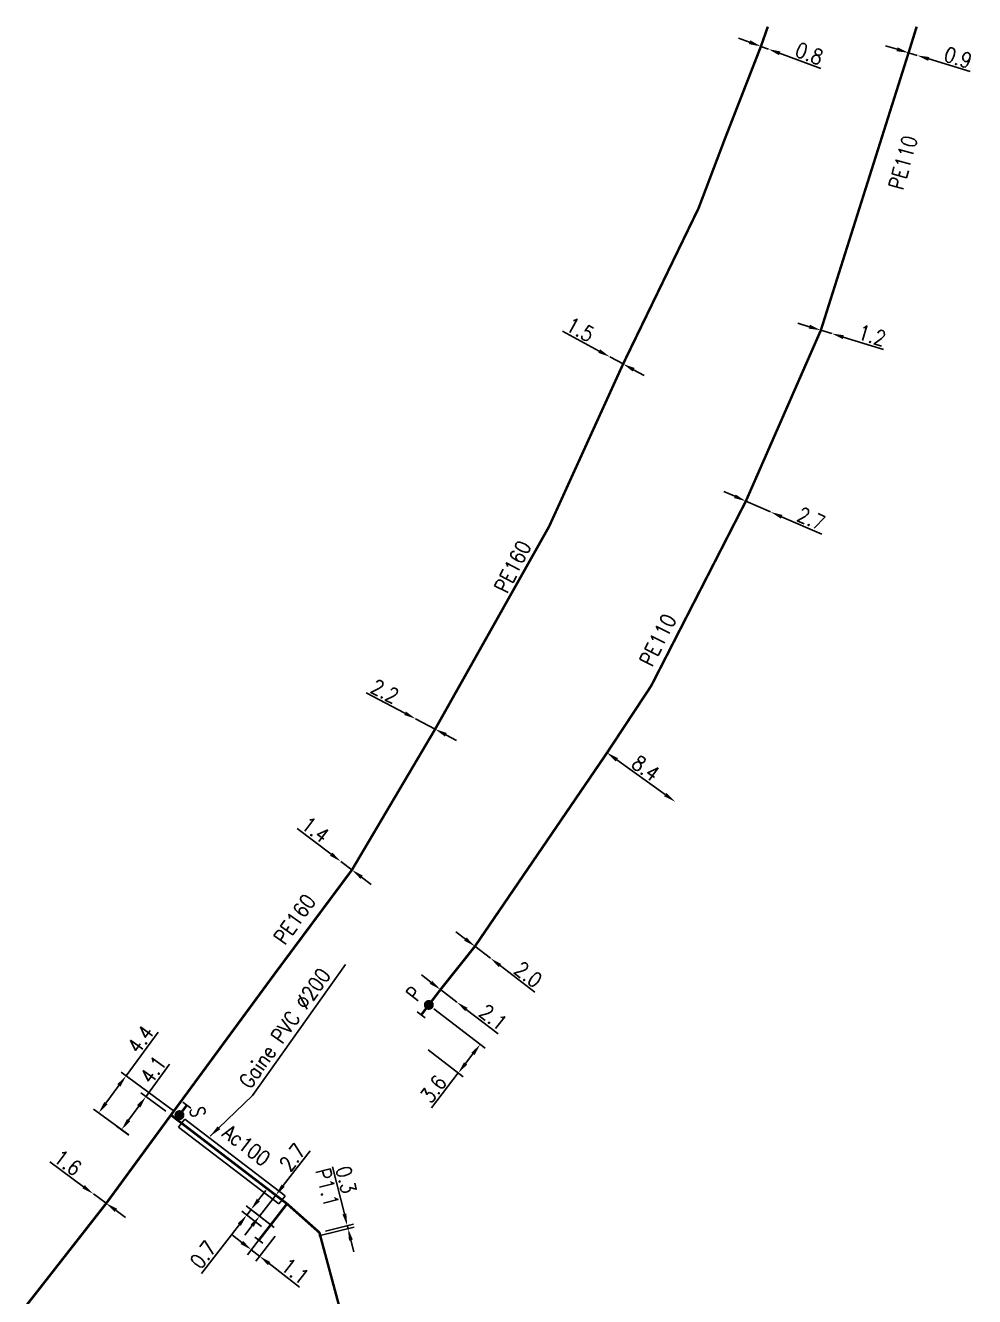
# Model space of a CAD drawing. Header units: millimetres. Extents: x 138988 to 140002, y 128990 to 130001.
# Drawn here: x 139849.8 to 139944.4, y 129873.2 to 130000.1 of the extents above; entities that cross this region are included whole.
import ezdxf
from ezdxf.enums import TextEntityAlignment as Align

# ---------------------------------------------------------------- set-up
doc = ezdxf.new("R2010")
doc.units = ezdxf.units.MM
doc.header["$PDMODE"] = 34
doc.linetypes.add('L_25_AP', pattern=[2000, 1000, 1000])
doc.linetypes.add('L_25_PE', pattern=[2000, 1000, 1000])
doc.layers.get('0').update_dxf_attribs({"linetype": 'CONTINUOUS'})
doc.layers.get('Defpoints').update_dxf_attribs({"linetype": 'CONTINUOUS'})
for name, color, linetype in [('L_150', 1, 'CONTINUOUS'), ('L_300', 7, 'CONTINUOUS'), ('L_340', 7, 'CONTINUOUS'), ('L_400', 7, 'CONTINUOUS')]:
    doc.layers.add(name, color=color, linetype=linetype)
doc.styles.add('G_ROMANS', font='ROMANS.SHX', dxfattribs={"width": 0.75})
doc.styles.get("Standard").update_dxf_attribs({"font": 'romans.shx', "width": 0.85})
doc.dimstyles.get("Standard").update_dxf_attribs({"dimtxt": 1.5, "dimasz": 1.2, "dimexe": 0.625, "dimexo": 0.625, "dimgap": 0.25, "dimtad": 1, "dimdec": 1, "dimzin": 0, "dimdsep": 46, "dimtxsty": 'Standard', "dimcen": -0.5, "dimadec": 0, "dimazin": 0, "dimtfac": 1, "dimtdec": 1, "dimtmove": 0, "dimatfit": 3, "dimfxl": 0, "dimtolj": 1, "dimtzin": 0, "dimarcsym": 0})

# ---------------------------------------------------------------- blocks, each defined once
blk = doc.blocks.new('*D179')
at = {"layer": 'Defpoints', "color": 0, "linetype": 'Continuous', "transparency": 16777216}
for p in [(139891.16, 129903.88), (139892.79, 129902.63), (139892.79, 129902.63)]:
    blk.add_point(p, dxfattribs=at)
at = {"layer": 'L_150', "color": 0, "linetype": 'Continuous', "lineweight": -2, "transparency": 16777216}
for p, q in [((139890.21, 129904.61), (139889.26, 129905.34)), ((139891.16, 129903.88), (139892.79, 129902.63)), ((139893.74, 129901.9), (139896.92, 129899.46))]:
    blk.add_line(p, q, dxfattribs=at)
at = {"layer": 'L_150', "color": 0, "linetype": 'Continuous', "transparency": 16777216}
for points in [[(139890.33, 129904.76), (139890.09, 129904.45), (139891.16, 129903.88)], [(139893.86, 129902.06), (139893.62, 129901.74), (139892.79, 129902.63)]]:
    blk.add_solid(points, dxfattribs=at)
at = {"layer": 'L_150', "color": 0, "linetype": 'Continuous', "transparency": 16777216, "insert": (139896.42, 129901.11), "char_height": 1.5, "attachment_point": 5, "rotation": 322.5388}
blk.add_mtext('\\A1;2.1', dxfattribs=at)
blk = doc.blocks.new('*D180')
at = {"layer": 'Defpoints', "color": 0, "linetype": 'Continuous', "transparency": 16777216}
for p in [(139894.6, 129908.2), (139896.15, 129907.01), (139896.15, 129907.01)]:
    blk.add_point(p, dxfattribs=at)
at = {"layer": 'L_150', "color": 0, "linetype": 'Continuous', "lineweight": -2, "transparency": 16777216}
for p, q in [((139893.65, 129908.93), (139892.69, 129909.66)), ((139894.6, 129908.2), (139896.15, 129907.01)), ((139897.1, 129906.28), (139900.57, 129903.62))]:
    blk.add_line(p, q, dxfattribs=at)
at = {"layer": 'L_150', "color": 0, "linetype": 'Continuous', "transparency": 16777216}
for points in [[(139893.77, 129909.08), (139893.52, 129908.77), (139894.6, 129908.2)], [(139897.22, 129906.44), (139896.98, 129906.12), (139896.15, 129907.01)]]:
    blk.add_solid(points, dxfattribs=at)
at = {"layer": 'L_150', "color": 0, "linetype": 'Continuous', "transparency": 16777216, "insert": (139899.92, 129905.38), "char_height": 1.5, "attachment_point": 5, "rotation": 322.5411}
blk.add_mtext('\\A1;2.0', dxfattribs=at)
blk = doc.blocks.new('*D181')
at = {"layer": 'Defpoints', "color": 0, "linetype": 'Continuous', "transparency": 16777216}
for p in [(139890, 129902.35), (139889.43, 129898.25), (139892.94, 129895.56)]:
    blk.add_point(p, dxfattribs=at)
at = {"layer": 'L_300', "color": 0, "linetype": 'Continuous', "lineweight": -2, "transparency": 16777216}
for p, q in [((139890.49, 129901.97), (139895.63, 129898.03)), ((139889.93, 129897.87), (139893.44, 129895.18)), ((139894.4, 129897.46), (139893.67, 129896.51)), ((139892.94, 129895.56), (139890.28, 129892.09))]:
    blk.add_line(p, q, dxfattribs=at)
at = {"layer": 'L_300', "color": 0, "linetype": 'Continuous', "transparency": 16777216}
for points in [[(139894.24, 129897.58), (139894.56, 129897.34), (139895.13, 129898.41)], [(139893.51, 129896.63), (139893.83, 129896.39), (139892.94, 129895.56)]]:
    blk.add_solid(points, dxfattribs=at)
at = {"layer": 'L_300', "color": 0, "linetype": 'Continuous', "transparency": 16777216, "insert": (139890.45, 129893.96), "char_height": 1.5, "attachment_point": 5, "rotation": 52.5168}
blk.add_mtext('\\A1;3.6', dxfattribs=at)
blk = doc.blocks.new('*D182')
at = {"layer": 'Defpoints', "color": 0, "linetype": 'Continuous', "transparency": 16777216}
for p in [(139921.63, 129952.64), (139924.1, 129951.56), (139924.1, 129951.56)]:
    blk.add_point(p, dxfattribs=at)
at = {"layer": 'L_150', "color": 0, "linetype": 'Continuous', "lineweight": -2, "transparency": 16777216}
for p, q in [((139920.53, 129953.12), (139919.43, 129953.6)), ((139921.63, 129952.64), (139924.1, 129951.56)), ((139925.2, 129951.08), (139929.2, 129949.33))]:
    blk.add_line(p, q, dxfattribs=at)
at = {"layer": 'L_150', "color": 0, "linetype": 'Continuous', "transparency": 16777216}
for points in [[(139920.61, 129953.3), (139920.45, 129952.94), (139921.63, 129952.64)], [(139925.28, 129951.26), (139925.12, 129950.89), (139924.1, 129951.56)]]:
    blk.add_solid(points, dxfattribs=at)
at = {"layer": 'L_150', "color": 0, "linetype": 'Continuous', "transparency": 16777216, "insert": (139928.15, 129950.88), "char_height": 1.5, "attachment_point": 5, "rotation": 336.387}
blk.add_mtext('\\A1;2.7', dxfattribs=at)
blk = doc.blocks.new('*D183')
at = {"layer": 'Defpoints', "color": 0, "linetype": 'Continuous', "transparency": 16777216}
for p in [(139929.11, 129969.7), (139930.21, 129969.37), (139930.21, 129969.37)]:
    blk.add_point(p, dxfattribs=at)
at = {"layer": 'L_150', "color": 0, "linetype": 'Continuous', "lineweight": -2, "transparency": 16777216}
for p, q in [((139927.96, 129970.05), (139926.81, 129970.41)), ((139929.11, 129969.7), (139930.21, 129969.37)), ((139931.35, 129969.01), (139935.36, 129967.78))]:
    blk.add_line(p, q, dxfattribs=at)
at = {"layer": 'L_150', "color": 0, "linetype": 'Continuous', "transparency": 16777216}
for points in [[(139928.02, 129970.25), (139927.9, 129969.86), (139929.11, 129969.7)], [(139931.41, 129969.2), (139931.3, 129968.82), (139930.21, 129969.37)]]:
    blk.add_solid(points, dxfattribs=at)
at = {"layer": 'L_150', "color": 0, "linetype": 'Continuous', "transparency": 16777216, "insert": (139934.22, 129969.18), "char_height": 1.5, "attachment_point": 5, "rotation": 342.9457}
blk.add_mtext('\\A1;1.2', dxfattribs=at)
blk = doc.blocks.new('*D184')
at = {"layer": 'Defpoints', "color": 0, "linetype": 'Continuous', "transparency": 16777216}
for p in [(139908.06, 129967.04), (139908.06, 129967.04), (139909.38, 129966.33)]:
    blk.add_point(p, dxfattribs=at)
at = {"layer": 'L_150', "color": 0, "linetype": 'Continuous', "lineweight": -2, "transparency": 16777216}
for p, q in [((139907, 129967.61), (139903.32, 129969.6)), ((139909.38, 129966.33), (139908.06, 129967.04)), ((139910.43, 129965.76), (139911.49, 129965.19))]:
    blk.add_line(p, q, dxfattribs=at)
at = {"layer": 'L_150', "color": 0, "linetype": 'Continuous', "transparency": 16777216}
for points in [[(139907.1, 129967.79), (139906.91, 129967.44), (139908.06, 129967.04)], [(139910.53, 129965.93), (139910.34, 129965.58), (139909.38, 129966.33)]]:
    blk.add_solid(points, dxfattribs=at)
at = {"layer": 'L_150', "color": 0, "linetype": 'Continuous', "transparency": 16777216, "insert": (139905.11, 129969.77), "char_height": 1.5, "attachment_point": 5, "rotation": 331.6073}
blk.add_mtext('\\A1;1.5', dxfattribs=at)
blk = doc.blocks.new('*D185')
at = {"layer": 'Defpoints', "color": 0, "linetype": 'Continuous', "transparency": 16777216}
for p in [(139888.68, 129930.91), (139888.68, 129930.91), (139890.63, 129929.88)]:
    blk.add_point(p, dxfattribs=at)
at = {"layer": 'L_150', "color": 0, "linetype": 'Continuous', "lineweight": -2, "transparency": 16777216}
for p, q in [((139887.62, 129931.47), (139883.75, 129933.5)), ((139890.63, 129929.88), (139888.68, 129930.91)), ((139891.69, 129929.32), (139892.75, 129928.76))]:
    blk.add_line(p, q, dxfattribs=at)
at = {"layer": 'L_150', "color": 0, "linetype": 'Continuous', "transparency": 16777216}
for points in [[(139887.71, 129931.64), (139887.53, 129931.29), (139888.68, 129930.91)], [(139891.78, 129929.5), (139891.6, 129929.14), (139890.63, 129929.88)]]:
    blk.add_solid(points, dxfattribs=at)
at = {"layer": 'L_150', "color": 0, "linetype": 'Continuous', "transparency": 16777216, "insert": (139885.62, 129933.65), "char_height": 1.5, "attachment_point": 5, "rotation": 332.2009}
blk.add_mtext('\\A1;2.2', dxfattribs=at)
blk = doc.blocks.new('*D186')
at = {"layer": 'Defpoints', "color": 0, "linetype": 'Continuous', "transparency": 16777216}
for p in [(139881.21, 129916.67), (139881.21, 129916.67), (139882.33, 129915.83)]:
    blk.add_point(p, dxfattribs=at)
at = {"layer": 'L_150', "color": 0, "linetype": 'Continuous', "lineweight": -2, "transparency": 16777216}
for p, q in [((139880.26, 129917.4), (139876.87, 129919.97)), ((139882.33, 129915.83), (139881.21, 129916.67)), ((139883.29, 129915.1), (139884.24, 129914.38))]:
    blk.add_line(p, q, dxfattribs=at)
at = {"layer": 'L_150', "color": 0, "linetype": 'Continuous', "transparency": 16777216}
for points in [[(139880.38, 129917.56), (139880.14, 129917.24), (139881.21, 129916.67)], [(139883.41, 129915.26), (139883.17, 129914.94), (139882.33, 129915.83)]]:
    blk.add_solid(points, dxfattribs=at)
at = {"layer": 'L_150', "color": 0, "linetype": 'Continuous', "transparency": 16777216, "insert": (139878.69, 129919.84), "char_height": 1.5, "attachment_point": 5, "rotation": 322.8139}
blk.add_mtext('\\A1;1.4', dxfattribs=at)
blk = doc.blocks.new('*D187')
at = {"layer": 'Defpoints', "color": 0, "linetype": 'Continuous', "transparency": 16777216}
for p in [(139856.53, 129883.49), (139856.53, 129883.49), (139857.82, 129882.55)]:
    blk.add_point(p, dxfattribs=at)
at = {"layer": 'L_150', "color": 0, "linetype": 'Continuous', "lineweight": -2, "transparency": 16777216}
for p, q in [((139855.56, 129884.2), (139852.18, 129886.68)), ((139857.82, 129882.55), (139856.53, 129883.49)), ((139858.79, 129881.84), (139859.75, 129881.13))]:
    blk.add_line(p, q, dxfattribs=at)
at = {"layer": 'L_150', "color": 0, "linetype": 'Continuous', "transparency": 16777216}
for points in [[(139855.68, 129884.36), (139855.44, 129884.04), (139856.53, 129883.49)], [(139858.9, 129882), (139858.67, 129881.68), (139857.82, 129882.55)]]:
    blk.add_solid(points, dxfattribs=at)
at = {"layer": 'L_150', "color": 0, "linetype": 'Continuous', "transparency": 16777216, "insert": (139853.98, 129886.6), "char_height": 1.5, "attachment_point": 5, "rotation": 323.7603}
blk.add_mtext('\\A1;1.6', dxfattribs=at)
blk = doc.blocks.new('*D188')
at = {"layer": 'Defpoints', "color": 0, "linetype": 'Continuous', "transparency": 16777216}
for p in [(139864.27, 129891.36), (139859.34, 129889.89), (139860.56, 129888.99)]:
    blk.add_point(p, dxfattribs=at)
at = {"layer": 'L_150', "color": 0, "linetype": 'Continuous', "lineweight": -2, "transparency": 16777216}
for p, q in [((139861.77, 129893.19), (139864.13, 129896.43)), ((139863.77, 129891.73), (139861.26, 129893.56)), ((139860.05, 129890.86), (139861.06, 129892.23)), ((139860.06, 129889.36), (139858.84, 129890.26))]:
    blk.add_line(p, q, dxfattribs=at)
at = {"layer": 'L_150', "color": 0, "linetype": 'Continuous', "transparency": 16777216}
for points in [[(139860.89, 129892.35), (139861.22, 129892.11), (139861.77, 129893.19)], [(139859.89, 129890.97), (139860.21, 129890.74), (139859.34, 129889.89)]]:
    blk.add_solid(points, dxfattribs=at)
at = {"layer": 'L_150', "color": 0, "linetype": 'Continuous', "transparency": 16777216, "insert": (139862.5, 129895.89), "char_height": 1.5, "attachment_point": 5, "rotation": 53.7633}
blk.add_mtext('\\A1;4.1', dxfattribs=at)
blk = doc.blocks.new('*D189')
at = {"layer": 'Defpoints', "color": 0, "linetype": 'Continuous', "transparency": 16777216}
for p in [(139875.85, 129882.5), (139873.11, 129881.27), (139875.06, 129879.76)]:
    blk.add_point(p, dxfattribs=at)
at = {"layer": 'L_150', "color": 0, "linetype": 'Continuous', "lineweight": -2, "transparency": 16777216}
for p, q in [((139875.47, 129884.31), (139878.16, 129887.78)), ((139873.11, 129881.27), (139874.74, 129883.36)), ((139875.36, 129882.88), (139874.24, 129883.74)), ((139874.56, 129880.14), (139872.62, 129881.65)), ((139872.38, 129880.32), (139871.64, 129879.37))]:
    blk.add_line(p, q, dxfattribs=at)
at = {"layer": 'L_150', "color": 0, "linetype": 'Continuous', "transparency": 16777216}
for points in [[(139875.31, 129884.43), (139875.63, 129884.19), (139874.74, 129883.36)], [(139872.22, 129880.44), (139872.53, 129880.2), (139873.11, 129881.27)]]:
    blk.add_solid(points, dxfattribs=at)
at = {"layer": 'L_150', "color": 0, "linetype": 'Continuous', "transparency": 16777216, "insert": (139876.4, 129887.14), "char_height": 1.5, "attachment_point": 5, "rotation": 52.2119}
blk.add_mtext('\\A1;2.7', dxfattribs=at)
blk = doc.blocks.new('*D190')
at = {"layer": 'Defpoints', "color": 0, "linetype": 'Continuous', "transparency": 16777216}
for p in [(139878.4, 129879.15), (139879.08, 129879.63), (139881.94, 129880.03)]:
    blk.add_point(p, dxfattribs=at)
at = {"layer": 'L_150', "color": 0, "linetype": 'Continuous', "lineweight": -2, "transparency": 16777216}
for p, q in [((139881.57, 129881.49), (139880.4, 129886.18)), ((139879.01, 129879.3), (139882.54, 129880.18)), ((139879.68, 129879.78), (139882.47, 129880.47)), ((139881.94, 129880.03), (139881.86, 129880.32)), ((139882.23, 129878.87), (139882.52, 129877.7))]:
    blk.add_line(p, q, dxfattribs=at)
at = {"layer": 'L_150', "color": 0, "linetype": 'Continuous', "transparency": 16777216}
for points in [[(139881.77, 129881.54), (139881.38, 129881.44), (139881.86, 129880.32)], [(139882.42, 129878.92), (139882.03, 129878.82), (139881.94, 129880.03)]]:
    blk.add_solid(points, dxfattribs=at)
at = {"layer": 'L_150', "color": 0, "linetype": 'Continuous', "transparency": 16777216, "insert": (139881.75, 129884.89), "char_height": 1.5, "attachment_point": 5, "rotation": 284.0283}
blk.add_mtext('\\A1;0.3', dxfattribs=at)
blk = doc.blocks.new('*D191')
at = {"layer": 'Defpoints', "color": 0, "linetype": 'Continuous', "transparency": 16777216}
for p in [(139873.8, 129879.85), (139875.06, 129879.76), (139873.12, 129877.26)]:
    blk.add_point(p, dxfattribs=at)
at = {"layer": 'L_340', "color": 0, "linetype": 'Continuous', "lineweight": -2, "transparency": 16777216}
for p, q in [((139871.34, 129878.64), (139870.4, 129879.38)), ((139873.41, 129879.36), (139871.91, 129877.41)), ((139874.67, 129879.27), (139872.74, 129876.77)), ((139872.29, 129877.91), (139873.12, 129877.26)), ((139874.07, 129876.53), (139877.09, 129874.18))]:
    blk.add_line(p, q, dxfattribs=at)
at = {"layer": 'L_340', "color": 0, "linetype": 'Continuous', "transparency": 16777216}
for points in [[(139871.47, 129878.8), (139871.22, 129878.48), (139872.29, 129877.91)], [(139874.19, 129876.69), (139873.95, 129876.37), (139873.12, 129877.26)]]:
    blk.add_solid(points, dxfattribs=at)
at = {"layer": 'L_340', "color": 0, "linetype": 'Continuous', "transparency": 16777216, "insert": (139876.67, 129875.78), "char_height": 1.5, "attachment_point": 5, "rotation": 322.2119}
blk.add_mtext('\\A1;1.1', dxfattribs=at)
blk = doc.blocks.new('*D192')
at = {"layer": 'Defpoints', "color": 0, "linetype": 'Continuous', "transparency": 16777216}
for p in [(139857.06, 129891.57), (139865.12, 129891.35), (139860.56, 129888.99)]:
    blk.add_point(p, dxfattribs=at)
at = {"layer": 'L_300', "color": 0, "linetype": 'Continuous', "lineweight": -2, "transparency": 16777216}
for p, q in [((139859.8, 129895.28), (139863, 129899.62)), ((139864.61, 129891.72), (139859.29, 129895.65)), ((139857.78, 129892.54), (139859.08, 129894.31)), ((139860.06, 129889.37), (139856.56, 129891.95))]:
    blk.add_line(p, q, dxfattribs=at)
at = {"layer": 'L_300', "color": 0, "linetype": 'Continuous', "transparency": 16777216}
for points in [[(139858.92, 129894.43), (139859.24, 129894.19), (139859.8, 129895.28)], [(139857.62, 129892.66), (139857.94, 129892.42), (139857.06, 129891.57)]]:
    blk.add_solid(points, dxfattribs=at)
at = {"layer": 'L_300', "color": 0, "linetype": 'Continuous', "transparency": 16777216, "insert": (139861.24, 129898.92), "char_height": 1.5, "attachment_point": 5, "rotation": 53.5743}
blk.add_mtext('\\A1;4.4', dxfattribs=at)
blk = doc.blocks.new('*D209')
at = {"layer": 'Defpoints', "color": 0, "linetype": 'Continuous', "transparency": 16777216}
for p in [(139872.26, 129881.93), (139873.8, 129879.85), (139875.06, 129879.76)]:
    blk.add_point(p, dxfattribs=at)
at = {"layer": 'L_340', "color": 0, "linetype": 'Continuous', "lineweight": -2, "transparency": 16777216}
for p, q in [((139873, 129882.88), (139873.73, 129883.82)), ((139873.3, 129880.23), (139871.34, 129881.76)), ((139874.56, 129880.14), (139871.77, 129882.31)), ((139872.26, 129881.93), (139871.83, 129881.37)), ((139871.1, 129880.43), (139867.31, 129875.55))]:
    blk.add_line(p, q, dxfattribs=at)
at = {"layer": 'L_340', "color": 0, "linetype": 'Continuous', "transparency": 16777216}
for points in [[(139872.84, 129883), (139873.15, 129882.75), (139872.26, 129881.93)], [(139870.94, 129880.55), (139871.25, 129880.3), (139871.83, 129881.37)]]:
    blk.add_solid(points, dxfattribs=at)
at = {"layer": 'L_340', "color": 0, "linetype": 'Continuous', "transparency": 16777216, "insert": (139867.49, 129877.41), "char_height": 1.5, "attachment_point": 5, "rotation": 52.2119}
blk.add_mtext('\\A1;0.7', dxfattribs=at)
blk = doc.blocks.new('L_340_07')
at = {"color": 0, "linetype": 'Continuous', "const_width": 0.25, "flags": 128}
blk.add_lwpolyline([(0, 0), (1.25, 0)], dxfattribs=at)
at = {"color": 0, "linetype": 'Continuous', "flags": 128}
blk.add_lwpolyline([(1.25, -0.5), (1.25, 0.5)], dxfattribs=at)
at = {"color": 0, "linetype": 'Continuous', "style": 'G_ROMANS', "width": 0.75, "flags": 3}
for tag, p in [('DEF_LEG', (0.72, -3.47)), ('DEF_COUP', (0.72, -5.97)), ('DEF_TYPE', (0.72, -8.47))]:
    blk.add_attdef(tag, text='', height=1.2, dxfattribs=at).set_placement(p, align=Align.MIDDLE)
blk = doc.blocks.new('L_300_11')
at = {"color": 0, "linetype": 'Continuous', "const_width": 0.497, "flags": 128}
blk.add_lwpolyline([(-0.25, 0, 1), (0.25, 0, 1)], format="xyb", close=True, dxfattribs=at)
at = {"color": 0, "linetype": 'Continuous', "style": 'G_ROMANS', "width": 0.75}
blk.add_text('S', height=1.5, dxfattribs=at).set_placement((0, 1.85), align=Align.MIDDLE)
at = {"color": 0, "linetype": 'Continuous', "width": 0.75, "flags": 3}
for tag, p in [('DEF_LEG', (0, -5)), ('DEF_COUP', (0, -7.5)), ('DEF_TYPE', (0, -10))]:
    blk.add_attdef(tag, text='', height=1.2, dxfattribs=at).set_placement(p, align=Align.MIDDLE)
blk = doc.blocks.new('L_300_12')
at = {"color": 0, "linetype": 'Continuous', "const_width": 0.497, "flags": 128}
blk.add_lwpolyline([(-0.25, 0, 1), (0.25, 0, 1)], format="xyb", close=True, dxfattribs=at)
at = {"color": 0, "linetype": 'Continuous', "style": 'G_ROMANS', "width": 0.75}
blk.add_text('P', height=1.5, dxfattribs=at).set_placement((0, 1.85), align=Align.MIDDLE)
at = {"color": 0, "linetype": 'Continuous', "width": 0.75, "flags": 3}
for tag, p in [('DEF_LEG', (0, -5)), ('DEF_COUP', (0, -7.5)), ('DEF_TYPE', (0, -10))]:
    blk.add_attdef(tag, text='', height=1.2, dxfattribs=at).set_placement(p, align=Align.MIDDLE)
blk = doc.blocks.new('*D210')
at = {"layer": 'Defpoints', "color": 0, "linetype": 'Continuous', "transparency": 16777216}
for p in [(139923.13, 129998.03), (139923.88, 129997.76), (139923.88, 129997.76)]:
    blk.add_point(p, dxfattribs=at)
at = {"layer": 'L_150', "color": 0, "linetype": 'Continuous', "lineweight": -2, "transparency": 16777216}
for p, q in [((139922, 129998.45), (139920.88, 129998.86)), ((139923.13, 129998.03), (139923.88, 129997.76)), ((139925, 129997.34), (139929.11, 129995.83))]:
    blk.add_line(p, q, dxfattribs=at)
at = {"layer": 'L_150', "color": 0, "linetype": 'Continuous', "transparency": 16777216}
for points in [[(139922.07, 129998.64), (139921.93, 129998.26), (139923.13, 129998.03)], [(139925.07, 129997.53), (139924.94, 129997.15), (139923.88, 129997.76)]]:
    blk.add_solid(points, dxfattribs=at)
at = {"layer": 'L_150', "color": 0, "linetype": 'Continuous', "transparency": 16777216, "insert": (139927.96, 129997.32), "char_height": 1.5, "attachment_point": 5, "rotation": 339.7565}
blk.add_mtext('\\A1;0.8', dxfattribs=at)
blk = doc.blocks.new('*D518')
at = {"layer": 'Defpoints', "color": 0, "linetype": 'Continuous', "transparency": 16777216}
for p in [(139907.78, 129927.52), (139914.56, 129922.64), (139914.56, 129922.64)]:
    blk.add_point(p, dxfattribs=at)
at = {"layer": 'L_150', "color": 0, "linetype": 'Continuous', "lineweight": -2, "transparency": 16777216}
blk.add_line((139908.75, 129926.81), (139913.58, 129923.34), dxfattribs=at)
at = {"layer": 'L_150', "color": 0, "linetype": 'Continuous', "transparency": 16777216}
for points in [[(139908.87, 129926.98), (139908.64, 129926.65), (139907.78, 129927.52)], [(139913.7, 129923.5), (139913.46, 129923.18), (139914.56, 129922.64)]]:
    blk.add_solid(points, dxfattribs=at)
at = {"layer": 'L_150', "color": 0, "linetype": 'Continuous', "transparency": 16777216, "insert": (139911.63, 129925.98), "char_height": 1.5, "attachment_point": 5, "rotation": 324.2536}
blk.add_mtext('\\A1;8.4', dxfattribs=at)
blk = doc.blocks.new('*D548')
at = {"layer": 'Defpoints', "color": 0, "linetype": 'Continuous', "transparency": 16777216}
for p in [(139937.86, 129997.39), (139938.72, 129997.13), (139938.72, 129997.13)]:
    blk.add_point(p, dxfattribs=at)
at = {"layer": 'L_150', "color": 0, "linetype": 'Continuous', "lineweight": -2, "transparency": 16777216}
for p, q in [((139936.72, 129997.74), (139935.57, 129998.1)), ((139937.86, 129997.39), (139938.72, 129997.13)), ((139939.87, 129996.78), (139943.99, 129995.51))]:
    blk.add_line(p, q, dxfattribs=at)
at = {"layer": 'L_150', "color": 0, "linetype": 'Continuous', "transparency": 16777216}
for points in [[(139936.77, 129997.94), (139936.66, 129997.55), (139937.86, 129997.39)], [(139939.93, 129996.97), (139939.81, 129996.58), (139938.72, 129997.13)]]:
    blk.add_solid(points, dxfattribs=at)
at = {"layer": 'L_150', "color": 0, "linetype": 'Continuous', "transparency": 16777216, "insert": (139942.8, 129996.92), "char_height": 1.5, "attachment_point": 5, "rotation": 342.9454}
blk.add_mtext('\\A1;0.9', dxfattribs=at)

msp = doc.modelspace()

# ---------------------------------------------------------------- linework, layer by layer
at = {"layer": 'L_150', "linetype": 'L_25_PE', "const_width": 0.25, "flags": 128}
for points in [[(139715.05, 129704.82), (139729.6, 129721.6), (139739.2, 129732.5), (139741.55, 129735.41), (139741.8, 129736.36), (139741.98, 129737.76), (139760.88, 129760.46), (139774.54, 129777.6), (139790.33, 129798.43), (139805.45, 129817.61), (139821.17, 129837.2), (139821.17, 129837.2), (139821.17, 129837.2), (139821.17, 129837.2), (139821.17, 129837.2), (139825.18, 129840.8), (139857.82, 129882.55), (139864.27, 129891.36), (139874.66, 129905.51), (139882.33, 129915.83), (139890.63, 129929.88), (139902.01, 129950.13), (139909.38, 129966.33), (139913.46, 129974.75), (139916.91, 129981.88), (139919.53, 129988.79), (139923.13, 129998.03), (139923.82, 130000)], [(139890, 129902.35), (139891.16, 129903.88), (139894.6, 129908.2), (139907.78, 129927.52), (139912.19, 129934.21), (139921.63, 129952.64), (139929.11, 129969.7), (139937.86, 129997.39), (139938.67, 130000)], [(139864.82, 129890.95), (139865.12, 129891.35)]]:
    msp.add_lwpolyline(points, dxfattribs=at)
at = {"layer": 'L_150', "linetype": 'L_25_AP', "ltscale": 0.05, "flags": 128}
msp.add_lwpolyline([(139909.91, 129831.57, 0.25, 0.25, 0), (139909.29, 129832.09, 0.25, 0.25, 0), (139897.29, 129843.71, 0.25, 0.25, 0), (139890.67, 129851.27, 0.25, 0.25, 0), (139885.17, 129860.07, 0.25, 0.25, 0), (139881.04, 129872.34, 0.25, 0.25, 0), (139879.08, 129879.63, 0.25, 0.25, 0), (139875.85, 129882.5, 0.25, 0.25, 0), (139864.27, 129891.36, 0, 0, 0)], format="xyseb", dxfattribs=at)
at = {"layer": 'L_150', "linetype": 'L_25_AP', "const_width": 0.25, "flags": 128}
msp.add_lwpolyline([(139875.85, 129882.5), (139874.23, 129880.4), (139873.8, 129879.85)], dxfattribs=at)
at = {"layer": 'L_400', "color": 7, "linetype": 'CONTINUOUS'}
for p, q in [((139865.04, 129890.14), (139865.34, 129890.54)), ((139865.65, 129890.93), (139865.34, 129890.54)), ((139865.65, 129890.93), (139875.66, 129883.28)), ((139865.04, 129890.14), (139875.05, 129882.48)), ((139875.05, 129882.48), (139875.36, 129882.88)), ((139875.66, 129883.28), (139875.36, 129882.88))]:
    msp.add_line(p, q, dxfattribs=at)

# ---------------------------------------------------------------- block references
at = {"layer": 'L_300'}
for name, p, rotation in [('L_300_12', (139890, 129902.35), 52.53882498671601), ('L_300_11', (139865.12, 129891.35), 280.1718322647771)]:
    msp.add_blockref(name, p, dxfattribs=dict(at, rotation=rotation))
at = {"layer": 'L_340'}
for p, rotation in [((139890, 129902.35), 232.516816871812), ((139865.12, 129891.35), 53.57433947032927), ((139873.8, 129879.85), 232.2118839933031)]:
    msp.add_blockref('L_340_07', p, dxfattribs=dict(at, rotation=rotation))

# ---------------------------------------------------------------- texts
at = {"layer": 'L_150', "linetype": 'Continuous', "width": 0.85}
for s, rotation, p in [('PE110', 74.1515, (139937.28, 129983.6)), ('PE160', 63.095, (139897.8, 129943.31)), ('PE110', 62.8785, (139912.27, 129936)), ('PE160', 54.7552, (139875.65, 129908.24)), ('Ac100', 322.6331, (139869.26, 129889.33)), ('P1.1', 284.0283, (139878.66, 129885.85))]:
    msp.add_text(s, height=1.5, rotation=rotation, dxfattribs=at).set_placement(p)
at = {"layer": 'L_400', "linetype": 'Continuous', "insert": (139870.95, 129894.73), "char_height": 1.5, "attachment_point": 1, "rotation": 54.6969}
msp.add_mtext('Gaine PVC %%C200', dxfattribs=at)

# ---------------------------------------------------------------- dimensions: what is measured, and where the dimension line sits
at = {"layer": 'L_150', "linetype": 'Continuous'}
for base, p1, p2, angle, picture, middle in [((139923.88, 129997.76), (139923.13, 129998.03), (139923.88, 129997.76), 159.7565, '*D210', (139927.62, 129996.38)), ((139938.72, 129997.13), (139937.86, 129997.39), (139938.72, 129997.13), 162.9454, '*D548', (139942.51, 129995.97)), ((139908.06, 129967.04), (139909.38, 129966.33), (139908.06, 129967.04), 331.6073, '*D184', (139904.63, 129968.89)), ((139930.207, 129969.365), (139929.1075685, 129969.7022691), (139930.207, 129969.365), 162.9457241, '*D183', (139933.9303851, 129968.222789)), ((139924.1, 129951.56), (139921.63, 129952.64), (139924.1, 129951.56), 156.387, '*D182', (139927.75, 129949.96)), ((139888.68, 129930.91), (139890.63, 129929.88), (139888.68, 129930.91), 332.2009, '*D185', (139885.16, 129932.77)), ((139914.5555, 129922.6373), (139907.7785, 129927.5154), (139914.5555, 129922.6373), 144.2536, '*D518', (139911.0424, 129925.1661)), ((139881.21, 129916.67), (139882.33, 129915.83), (139881.21, 129916.67), 322.8139, '*D186', (139878.09, 129919.05)), ((139896.147, 129907.01), (139894.59911, 129908.19597), (139896.147, 129907.01), 142.5411, '*D180', (139899.31082, 129904.58592)), ((139892.79, 129902.6285), (139891.1628, 129903.8754), (139892.79, 129902.6285), 142.5388, '*D179', (139895.8091, 129900.3151)), ((139859.34, 129889.89), (139864.27, 129891.36), (139860.56, 129888.99), 53.7633, '*D188', (139863.3, 129895.29)), ((139856.53, 129883.49), (139857.82, 129882.55), (139856.53, 129883.49), 323.7603, '*D187', (139853.39, 129885.79)), ((139873.11, 129881.27), (139875.85, 129882.5), (139875.06, 129879.76), 52.2119, '*D189', (139877.19, 129886.53)), ((139881.94, 129880.03), (139879.08, 129879.63), (139878.4, 129879.15), 104.0283, '*D190', (139880.78, 129884.65))]:
    dim = msp.add_linear_dim(base=base, p1=p1, p2=p2, angle=angle, dimstyle='Standard', dxfattribs=at)
    dim.commit()
    dim.dimension.update_dxf_attribs({"geometry": picture, "text_midpoint": middle, "dimtype": 160})
at = {"layer": 'L_300', "linetype": 'Continuous'}
dim = msp.add_linear_dim(base=(139892.94, 129895.56), p1=(139890, 129902.35), p2=(139889.43, 129898.25), angle=52.5168, dimstyle='Standard', dxfattribs=at)
dim.commit()
dim.dimension.update_dxf_attribs({"geometry": '*D181', "text_midpoint": (139891.25, 129893.35), "dimtype": 160})
dim = msp.add_linear_dim(base=(139857.06, 129891.57), p1=(139865.12, 129891.35), p2=(139860.56, 129888.99), angle=53.5743, text='4.4', dimstyle='Standard', dxfattribs=at)
dim.commit()
dim.dimension.update_dxf_attribs({"geometry": '*D192', "text_midpoint": (139862.04, 129898.32), "dimtype": 160})
at = {"layer": 'L_340', "linetype": 'Continuous'}
for base, p1, p2, angle, picture, middle in [((139872.26, 129881.93), (139873.8, 129879.85), (139875.06, 129879.76), 232.2119, '*D209', (139868.28, 129876.8)), ((139873.1215, 129877.264), (139873.7973, 129879.8492), (139875.056, 129879.759), 142.2119, '*D191', (139876.0554, 129874.9892))]:
    dim = msp.add_linear_dim(base=base, p1=p1, p2=p2, angle=angle, dimstyle='Standard', dxfattribs=at)
    dim.commit()
    dim.dimension.update_dxf_attribs({"geometry": picture, "text_midpoint": middle, "dimtype": 160})

# ---------------------------------------------------------------- leaders
at = {"layer": 'L_400', "linetype": 'Continuous', "annotation_type": 0, "has_hookline": 1, "hookline_direction": 0, "text_width": 15.79, "horizontal_direction": (0.577901, 0.816107, 0)}
msp.add_leader([(139868.19, 129889.25), (139872.4, 129893.3)], dimstyle='Standard', override={"dimgap": 0.25, "dimtad": 2}, dxfattribs=at)

doc.saveas('drawing.dxf')
